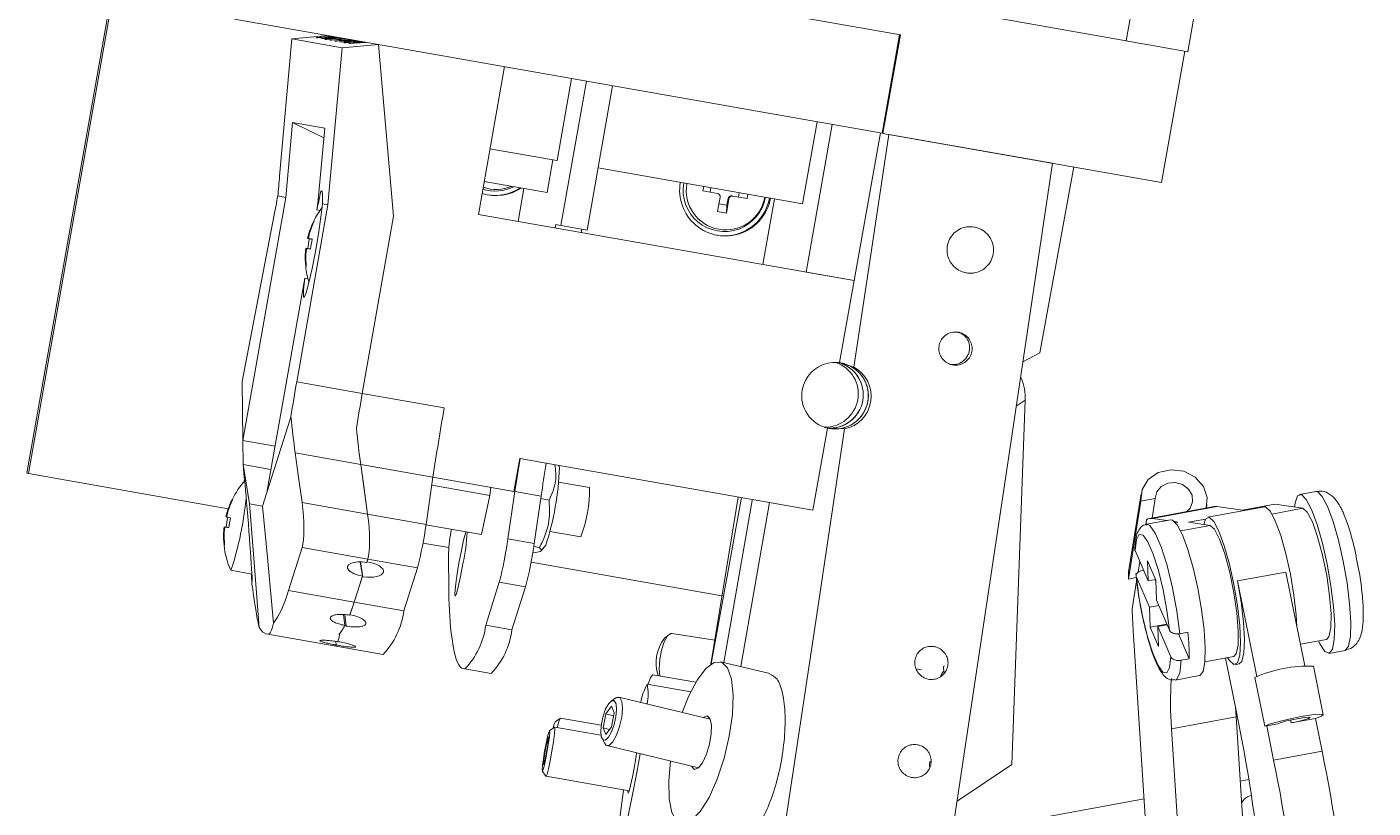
# Model space of a CAD drawing. Header units: millimetres. Extents: x 0 to 1189, y 0 to 841.
# Drawn here: x 921.53 to 937.68, y 552.07 to 561.44 of the extents above; entities that cross this region are included whole.
import ezdxf

# ---------------------------------------------------------------- set-up
doc = ezdxf.new("R2010")
doc.units = ezdxf.units.MM
doc.layers.get('0').update_dxf_attribs({"lineweight": 18})

msp = doc.modelspace()

# ---------------------------------------------------------------- linework, layer by layer
at = {"color": 7, "linetype": 'Continuous', "lineweight": 15}
for p, q in [((934.7201, 561.2757), (936.9428, 573.8812)), ((935.4598, 561.1452), (937.6825, 573.7508)), ((922.9922, 564.359), (921.5336, 556.0867)), ((923.0115, 564.3557), (921.5528, 556.0833)), ((929.7955, 561.7378), (932.0134, 561.3468)), ((934.7201, 561.2757), (932.1644, 561.7263)), ((924.0226, 561.5372), (931.7931, 560.1671)), ((925.1506, 561.3384), (924.713, 561.2999)), ((931.7931, 560.1671), (932.0015, 561.3489)), ((931.8023, 560.1655), (932.0134, 561.3468)), ((924.713, 561.2999), (924.5651, 559.6529)), ((924.713, 561.2999), (925.3146, 561.1938)), ((925.3146, 561.1938), (925.1453, 559.3084)), ((925.1872, 561.3257), (925.1867, 561.332)), ((925.2474, 561.3151), (925.2468, 561.3214)), ((925.2955, 561.3066), (925.2949, 561.3129)), ((925.7522, 561.2323), (925.3146, 561.1938)), ((925.3557, 561.296), (925.3551, 561.3023)), ((925.4158, 561.2854), (925.4153, 561.2917)), ((925.476, 561.2748), (925.4754, 561.2811)), ((925.5241, 561.2663), (925.5236, 561.2726)), ((925.5843, 561.2557), (925.5837, 561.262)), ((925.9316, 559.1698), (925.7522, 561.2323)), ((935.1444, 559.5762), (935.4258, 561.1512)), ((926.9493, 559.1934), (927.2619, 560.9661)), ((927.8932, 559.8393), (928.0668, 560.8242)), ((928.2449, 560.7928), (927.9392, 559.0595)), ((928.5594, 560.7373), (928.2538, 559.004)), ((924.6399, 559.3975), (924.7204, 560.2939)), ((924.7204, 560.2939), (925.1055, 560.226)), ((924.7204, 560.2939), (925.0952, 560.1114)), ((925.0249, 559.3297), (925.1055, 560.226)), ((930.8396, 559.3198), (931.0133, 560.3046)), ((930.8812, 558.5001), (931.1938, 560.2728)), ((931.7719, 560.1708), (931.4559, 558.3988)), ((931.7931, 560.1671), (931.8023, 560.1655)), ((935.1444, 559.5762), (931.8023, 560.1655)), ((931.8727, 560.1531), (933.8387, 559.8064)), ((927.0883, 559.9813), (927.8907, 559.8398)), ((927.8426, 559.8483), (927.7732, 559.4543)), ((927.8907, 559.8398), (927.8932, 559.8393)), ((928.3858, 559.7525), (930.8396, 559.3198)), ((934.091, 559.7619), (933.6856, 557.5325)), ((927.0188, 559.5873), (927.7732, 559.4543)), ((924.5428, 559.4147), (924.6399, 559.3975)), ((927.427, 559.1092), (927.4964, 559.5031)), ((929.643, 559.476), (929.6524, 559.5291)), ((929.816, 559.4455), (929.643, 559.476)), ((929.7282, 559.4609), (929.7376, 559.5141)), ((929.8178, 559.2258), (929.8484, 559.3991)), ((929.9907, 559.4147), (930.0008, 559.4129)), ((930.1738, 559.3824), (930.0008, 559.4129)), ((930.0777, 559.4541), (930.0684, 559.401)), ((930.1832, 559.4355), (930.1738, 559.3824)), ((924.1253, 556.4788), (924.6399, 559.3975)), ((924.7705, 557.1832), (925.1453, 559.3084)), ((925.0249, 559.3297), (925.0102, 559.2463)), ((925.0102, 559.2463), (925.0488, 559.2395)), ((925.0249, 559.3297), (925.03, 559.3288)), ((925.08, 559.3199), (925.1453, 559.3084)), ((929.9307, 559.3044), (929.8347, 559.3213)), ((929.9545, 559.3804), (929.924, 559.2071)), ((929.9307, 559.3044), (929.924, 559.2071)), ((929.9444, 559.3822), (929.9307, 559.3044)), ((929.9545, 559.3804), (929.9444, 559.3822)), ((930.3638, 558.5913), (930.5028, 559.3792)), ((924.5, 559.1869), (924.1172, 557.1889)), ((924.9797, 559.1069), (924.9741, 559.1116)), ((925.5569, 557.0445), (925.9316, 559.1698)), ((926.9493, 559.1934), (931.4559, 558.3988)), ((929.924, 559.2071), (929.8178, 559.2258)), ((927.8767, 559.0705), (927.8697, 559.0311)), ((927.9392, 559.0595), (927.8767, 559.0705)), ((928.2538, 559.004), (927.9392, 559.0595)), ((928.1912, 559.0151), (928.1843, 558.9757)), ((924.8808, 558.7864), (924.8953, 558.7839)), ((924.9161, 558.9021), (924.9016, 558.9046)), ((924.8849, 558.5696), (924.8781, 558.5671)), ((931.4559, 558.3988), (930.8812, 558.5001)), ((924.866, 558.4282), (924.4121, 555.8541)), ((924.9046, 558.4214), (924.866, 558.4282)), ((931.2799, 557.414), (931.4559, 558.3988)), ((933.4817, 557.4251), (933.6856, 557.5325)), ((931.2799, 557.414), (931.4543, 557.3615)), ((924.1172, 557.1889), (924.1253, 556.4788)), ((924.7705, 557.1832), (925.5569, 557.0445)), ((925.5569, 557.0445), (926.5399, 556.8712)), ((933.5105, 556.9629), (933.3487, 552.5914)), ((924.4121, 555.8541), (924.6938, 556.7479)), ((924.6938, 556.7479), (924.7001, 556.768)), ((930.9628, 555.6425), (931.1392, 556.6274)), ((931.343, 556.6189), (931.1627, 556.6264)), ((924.1285, 556.192), (924.1253, 556.4788)), ((924.1253, 556.4788), (924.5103, 556.4109)), ((925.5382, 556.1921), (924.7518, 556.3307)), ((924.2042, 555.7196), (924.1285, 556.192)), ((924.1285, 556.192), (924.4613, 556.1333)), ((925.5382, 556.1921), (925.621, 555.5963)), ((926.4047, 556.0393), (925.5382, 556.1921)), ((927.4461, 556.2626), (927.3766, 555.8687)), ((927.4461, 556.2626), (927.4491, 556.2621)), ((927.7636, 556.2066), (927.4491, 556.2621)), ((927.7636, 556.2066), (930.9628, 555.6425)), ((927.9231, 556.1527), (927.9131, 556.1803)), ((921.5528, 556.0833), (921.5336, 556.0867)), ((921.5528, 556.0833), (923.9491, 555.6607)), ((926.3213, 555.4728), (926.4047, 556.0393)), ((926.4048, 556.0401), (927.3766, 555.8687)), ((924.4121, 555.8541), (924.361, 555.6919)), ((927.085, 555.8209), (926.3906, 555.9433)), ((927.0986, 555.9177), (927.085, 555.8209)), ((927.3877, 555.866), (927.3043, 555.2994)), ((927.7022, 555.8105), (927.3877, 555.866)), ((928.2833, 555.9142), (927.9123, 555.9796)), ((936.9946, 555.8687), (936.8011, 555.8329)), ((923.9998, 555.7639), (923.9943, 555.7686)), ((924.361, 555.6919), (924.2042, 555.7196)), ((924.8346, 555.7349), (925.621, 555.5963)), ((927.085, 555.8209), (926.985, 555.3511)), ((927.7022, 555.8105), (927.6189, 555.244)), ((927.6981, 555.7825), (927.7971, 555.765)), ((929.7375, 553.7942), (930.0645, 555.8009)), ((930.1064, 555.7936), (929.7435, 553.7982)), ((934.8982, 555.7531), (934.7467, 554.8161)), ((934.8999, 555.8401), (934.7484, 554.9031)), ((935.0699, 555.7849), (934.8982, 555.7531)), ((935.7763, 555.6869), (935.0022, 555.5439)), ((935.0699, 555.7849), (935.0318, 555.5493)), ((935.809, 555.6874), (935.0349, 555.5444)), ((935.6827, 555.6696), (935.6896, 555.7124)), ((935.7763, 555.6869), (935.809, 555.6874)), ((936.116, 555.6431), (935.809, 555.6874)), ((936.116, 555.6431), (936.503, 555.7146)), ((936.8407, 555.6659), (936.503, 555.7146)), ((923.9362, 555.5591), (923.9218, 555.5616)), ((923.9769, 555.5519), (923.9362, 555.5591)), ((925.621, 555.5963), (926.3213, 555.4728)), ((934.9652, 555.5289), (934.9555, 555.4687)), ((935.2566, 555.5271), (934.9663, 555.4735)), ((935.2117, 555.5188), (935.0349, 555.5444)), ((935.6735, 555.5359), (935.4674, 555.4979)), ((936.3784, 555.6836), (935.7011, 555.5584)), ((923.901, 555.4435), (923.9154, 555.4409)), ((926.985, 555.3511), (926.3207, 555.4682)), ((927.8081, 555.3888), (928.1791, 555.3233)), ((935.3419, 555.5), (935.3033, 555.5056)), ((935.3134, 555.4948), (935.3419, 555.5)), ((935.728, 555.4602), (935.4674, 555.4979)), ((923.9051, 555.2267), (923.8982, 555.2242)), ((926.2839, 555.249), (926.5952, 555.1941)), ((927.6189, 555.244), (927.3043, 555.2994)), ((927.6133, 555.2074), (927.6807, 555.1955)), ((927.7029, 555.1551), (927.759, 555.2224)), ((924.836, 555.1952), (924.6733, 554.6787)), ((925.6224, 555.0565), (924.836, 555.1952)), ((925.6099, 555.0167), (925.6224, 555.0565)), ((926.2174, 554.9516), (925.6224, 555.0565)), ((926.5965, 554.6524), (926.5912, 555.1274)), ((927.6024, 555.1396), (927.6308, 555.1346)), ((934.9852, 554.7963), (934.8285, 555.1593)), ((923.9811, 554.9216), (923.9784, 554.9244)), ((923.9811, 554.9216), (924.2326, 554.8773)), ((925.5583, 554.8531), (925.5299, 555.0231)), ((926.0546, 554.4351), (926.2174, 554.9516)), ((927.5814, 555.0203), (929.8715, 554.6164)), ((934.7467, 554.8161), (934.7484, 554.9031)), ((934.8845, 555.0296), (934.8631, 554.897)), ((934.931, 554.9218), (934.9137, 554.9186)), ((935.0746, 554.803), (934.9746, 555.0348)), ((934.9746, 555.0348), (934.9852, 554.7963)), ((936.6356, 554.9012), (936.055, 554.7939)), ((936.8633, 553.7749), (936.6356, 554.9012)), ((925.4597, 554.54), (925.5583, 554.8531)), ((925.5652, 554.8435), (925.5557, 554.8449)), ((927.2004, 554.7783), (927.0376, 554.2618)), ((927.5149, 554.7228), (927.2004, 554.7783)), ((927.5149, 554.7228), (927.3522, 554.2063)), ((934.8419, 554.8337), (934.7467, 554.8161)), ((934.8463, 554.7933), (934.7923, 554.4596)), ((934.8426, 554.8413), (934.9993, 554.4783)), ((935.0707, 554.8122), (934.9852, 554.7963)), ((935.0646, 554.811), (935.0754, 554.7861)), ((935.0852, 554.5645), (935.0746, 554.803)), ((936.2866, 553.6482), (936.055, 554.7939)), ((924.6733, 554.6787), (925.4597, 554.54)), ((935.2419, 554.2016), (935.0852, 554.5645)), ((924.2827, 554.4271), (924.2687, 554.5145)), ((925.4597, 554.54), (926.0546, 554.4351)), ((935.1133, 554.4994), (934.9993, 554.4783)), ((934.9993, 554.4783), (935.0098, 554.2398)), ((925.3476, 554.2608), (925.3326, 554.3919)), ((925.3446, 554.2553), (925.3616, 554.2525)), ((927.3522, 554.2063), (927.0376, 554.2618)), ((935.2033, 554.2756), (935.0098, 554.2398)), ((935.0098, 554.2398), (935.1099, 554.008)), ((935.2134, 554.2676), (935.0993, 554.2465)), ((935.0993, 554.2465), (935.256, 553.8836)), ((935.1099, 554.008), (935.0993, 554.2465)), ((935.2026, 554.2925), (935.2033, 554.2756)), ((935.2033, 554.2756), (935.2073, 554.2664)), ((924.4242, 554.1554), (924.4077, 554.1583)), ((925.2182, 554.0154), (924.4242, 554.1554)), ((925.2767, 554.1499), (925.2837, 554.1487)), ((926.6471, 554.0102), (926.6331, 554.0976)), ((929.2338, 554.1493), (929.1814, 554.1058)), ((929.7848, 554.0845), (929.269, 554.1621)), ((934.8077, 554.1389), (934.9884, 551.3801)), ((935.3464, 554.1581), (935.4751, 553.8599)), ((935.461, 554.1779), (935.3643, 554.16)), ((936.8107, 554.0347), (937.1228, 554.0924)), ((925.8055, 553.9118), (925.2182, 554.0154)), ((925.2423, 554.0262), (925.2383, 554.0683)), ((925.2635, 554.0673), (925.2671, 554.0667)), ((937.1537, 553.9252), (937.3472, 553.961)), ((930.4453, 553.6818), (929.8538, 553.825)), ((935.4751, 553.8599), (935.3784, 553.842)), ((935.6646, 553.8229), (936.0101, 553.8868)), ((935.913, 553.8688), (936.0402, 553.2395)), ((936.0282, 553.7884), (936.0766, 553.7974)), ((937.0849, 553.1868), (936.9665, 553.7724)), ((926.7885, 553.7385), (926.772, 553.7414)), ((927.1031, 553.683), (926.7885, 553.7385)), ((929.56, 553.5811), (929.0403, 553.6691)), ((932.1996, 553.7409), (932.2639, 553.7253)), ((935.3117, 553.6051), (935.6019, 553.6588)), ((936.2653, 553.6367), (936.3837, 553.0511)), ((929.4975, 553.4639), (928.9753, 553.556)), ((928.5461, 553.2895), (928.479, 553.1983)), ((928.5978, 553.391), (928.5415, 553.3522)), ((928.5794, 553.212), (928.5461, 553.2895)), ((929.7314, 553.1344), (928.6327, 553.4003)), ((936.0315, 553.2824), (936.0383, 553.1613)), ((927.9326, 553.1459), (927.8707, 553.1017)), ((928.4223, 553.0638), (927.9343, 553.1464)), ((928.479, 553.1983), (928.4451, 553.0296)), ((928.5721, 553.1758), (928.479, 553.1983)), ((928.5455, 553.0433), (928.5794, 553.212)), ((936.0383, 553.1613), (935.2642, 553.0183)), ((936.2063, 550.5961), (936.0383, 553.1613)), ((936.7005, 553.0907), (936.9901, 553.1442)), ((937.0703, 552.7506), (936.9907, 553.1444)), ((927.8638, 553.0406), (927.8014, 552.9968)), ((928.4202, 552.9431), (927.865, 553.041)), ((928.4451, 553.0296), (928.4784, 552.9522)), ((928.5218, 553.0111), (928.4451, 553.0296)), ((928.4784, 552.9522), (928.5455, 553.0433)), ((935.4323, 550.453), (935.2642, 553.0183)), ((936.3837, 553.0511), (936.5385, 553.0797)), ((936.4898, 552.6433), (936.4065, 553.0553)), ((927.769, 552.8567), (927.7379, 552.6872)), ((927.7504, 552.6531), (927.7814, 552.8225)), ((927.7907, 552.9243), (927.769, 552.8567)), ((927.7843, 552.854), (927.769, 552.8567)), ((927.7814, 552.8225), (927.7907, 552.9243)), ((928.4324, 552.9017), (928.4648, 552.8414)), ((928.4916, 552.8172), (929.5903, 552.5512)), ((927.7379, 552.6872), (927.7287, 552.5854)), ((927.7287, 552.5854), (927.7504, 552.6531)), ((927.7561, 552.684), (927.7379, 552.6872)), ((936.4898, 552.6433), (937.0703, 552.7506)), ((927.7162, 552.5133), (927.7598, 552.4508)), ((933.3487, 552.5914), (932.6914, 552.1529)), ((927.7608, 552.4501), (928.7578, 552.2743)), ((936.0887, 552.392), (936.1915, 552.411)), ((932.7875, 551.7818), (934.9361, 552.1789))]:
    msp.add_line(p, q, dxfattribs=at)
at = {"color": 8, "linetype": 'Continuous', "lineweight": 15}
for p, q in [((924.9157, 558.9631), (924.9229, 558.9618)), ((924.8812, 558.7254), (924.874, 558.7267)), ((933.5105, 556.9629), (933.4015, 556.8903)), ((930.4411, 555.7345), (930.0995, 553.7655)), ((923.9358, 555.6201), (923.9431, 555.6188)), ((936.8407, 555.6659), (936.4697, 555.5973)), ((923.9014, 555.3825), (923.8942, 555.3837)), ((935.728, 555.4602), (935.3744, 555.3949)), ((925.5652, 554.8435), (925.5352, 555.0231)), ((925.3616, 554.2525), (925.3458, 554.3904)), ((936.6933, 553.126), (936.7005, 553.0907))]:
    msp.add_line(p, q, dxfattribs=at)
at = {"color": 7, "linetype": 'Continuous', "lineweight": 15}
for points in [[(925.1867, 561.332), (925.1115, 561.3251), (925.0496, 561.319), (925.0103, 561.3145), (924.9998, 561.3124), (925.0196, 561.3129), (925.0666, 561.316), (925.1337, 561.3212), (925.2107, 561.3277)], [(925.2709, 561.3171), (925.1939, 561.3106), (925.1267, 561.3054), (925.0797, 561.3023), (925.06, 561.3018), (925.0705, 561.3039), (925.1097, 561.3084), (925.1716, 561.3145), (925.2468, 561.3214)], [(925.319, 561.3087), (925.242, 561.3021), (925.1749, 561.2969), (925.1278, 561.2938), (925.1081, 561.2933), (925.1186, 561.2954), (925.1578, 561.2999), (925.2198, 561.306), (925.2949, 561.3129)], [(925.3792, 561.2981), (925.3021, 561.2915), (925.235, 561.2863), (925.188, 561.2832), (925.1683, 561.2827), (925.1788, 561.2848), (925.218, 561.2893), (925.2799, 561.2954), (925.3551, 561.3023)], [(925.4393, 561.2874), (925.3623, 561.2809), (925.2952, 561.2757), (925.2482, 561.2726), (925.2284, 561.2721), (925.239, 561.2742), (925.2782, 561.2787), (925.3401, 561.2848), (925.4153, 561.2917)], [(925.4995, 561.2768), (925.4225, 561.2703), (925.3553, 561.2651), (925.3083, 561.262), (925.2886, 561.2615), (925.2991, 561.2636), (925.3383, 561.2681), (925.4002, 561.2742), (925.4754, 561.2811)], [(925.5476, 561.2683), (925.4706, 561.2618), (925.4035, 561.2566), (925.3564, 561.2535), (925.3367, 561.253), (925.3472, 561.2551), (925.3864, 561.2596), (925.4484, 561.2657), (925.5236, 561.2726)], [(925.6078, 561.2577), (925.5308, 561.2512), (925.4636, 561.246), (925.4166, 561.2429), (925.3969, 561.2424), (925.4074, 561.2445), (925.4466, 561.249), (925.5085, 561.2551), (925.5837, 561.262)], [(935.4598, 561.1452), (935.4526, 561.1465), (935.4169, 561.1528), (935.3525, 561.1642), (935.262, 561.1801), (935.1489, 561.2001), (935.0173, 561.2233), (934.8726, 561.2488), (934.7201, 561.2757)], [(931.4543, 557.3615), (931.6886, 558.9248), (931.8727, 560.1531)], [(932.5773, 551.3917), (933.2837, 556.1039), (933.8387, 559.8064)], [(925.08, 559.3199), (925.0602, 559.1579), (925.0302, 558.9602), (924.9935, 558.7484), (924.954, 558.5457), (924.916, 558.3744), (924.8838, 558.2533), (924.8608, 558.1956), (924.8496, 558.2077), (924.8514, 558.2881), (924.866, 558.4282)], [(924.9741, 559.1116), (924.9744, 559.112), (924.9748, 559.1122), (924.9755, 559.1122), (924.9763, 559.1121), (924.9773, 559.1119), (924.9784, 559.1115), (924.9798, 559.111), (924.9813, 559.1103)], [(924.9161, 558.9021), (924.9198, 558.9014), (924.924, 558.9007), (924.9285, 558.8999), (924.9334, 558.899), (924.9387, 558.8981), (924.9443, 558.8971), (924.9504, 558.896), (924.9568, 558.8949)], [(924.8853, 558.5659), (924.8837, 558.5658), (924.8822, 558.5657), (924.881, 558.5658), (924.88, 558.5659), (924.8792, 558.5661), (924.8786, 558.5664), (924.8782, 558.5667), (924.8781, 558.5671)], [(930.6113, 551.7383), (931.021, 554.4715), (931.343, 556.6189)], [(924.8346, 555.7349), (924.7882, 556.0686), (924.7518, 556.3307)], [(924.1365, 556.0831), (924.132, 556.1441), (924.1285, 556.192)], [(925.621, 555.5963), (925.5746, 555.9299), (925.5382, 556.1921)], [(934.8982, 555.7531), (934.9125, 555.8905), (934.9856, 556.0103), (935.1063, 556.0941), (935.2559, 556.129), (935.4116, 556.1097), (935.5493, 556.039), (935.6478, 555.928), (935.692, 555.7935), (935.6794, 555.669)], [(935.0699, 555.7849), (935.0886, 555.8631), (935.1411, 555.9271), (935.2189, 555.9664), (935.3091, 555.9744), (935.397, 555.9499), (935.4681, 555.8969), (935.5107, 555.8242), (935.5179, 555.7435), (935.4885, 555.6682), (935.45, 555.6266)], [(923.9943, 555.7686), (923.9945, 555.769), (923.995, 555.7692), (923.9956, 555.7693), (923.9964, 555.7692), (923.9974, 555.7689), (923.9986, 555.7686), (923.9999, 555.768), (924.0015, 555.7674)], [(924.3186, 554.2358), (924.2546, 555.0667), (924.2042, 555.7196)], [(924.4904, 554.2886), (924.4179, 555.0745), (924.361, 555.6919)], [(936.9432, 555.6503), (936.879, 555.7733), (936.8221, 555.8301), (936.7767, 555.8164), (936.7462, 555.7331), (936.7386, 555.6806)], [(935.3958, 555.3482), (935.3329, 555.4688), (935.2772, 555.5244), (935.2566, 555.5271)], [(936.0828, 554.2609), (936.056, 554.4984), (936.0136, 554.75), (935.9592, 554.9955), (935.8971, 555.2148), (935.8323, 555.3903), (935.7702, 555.5077), (935.7158, 555.5575), (935.6734, 555.5357), (935.6513, 555.4713)], [(936.7683, 554.2445), (936.7601, 554.3861), (936.7333, 554.6236), (936.6909, 554.8752), (936.6364, 555.1207), (936.5744, 555.34), (936.5096, 555.5155), (936.4475, 555.6329), (936.3931, 555.6827), (936.3784, 555.6836)], [(937.1228, 554.0924), (937.1534, 554.1241), (937.1754, 554.2299), (937.1781, 554.3992), (937.1612, 554.6155), (937.1262, 554.8576), (937.0767, 555.1018), (937.0175, 555.3242), (936.9543, 555.503), (936.8934, 555.6207), (936.8407, 555.6659)], [(937.0265, 554.0746), (937.0443, 554.0386), (937.1054, 553.9478), (937.157, 553.9261), (937.1953, 553.975), (937.2175, 554.0911), (937.2218, 554.2655), (937.208, 554.4855), (937.1771, 554.7347), (937.1314, 554.9946), (937.0742, 555.2459), (937.0099, 555.47), (936.9432, 555.6503)], [(926.7647, 554.9994), (926.7363, 554.849), (926.7086, 554.7221), (926.6857, 554.6381), (926.6712, 554.6097), (926.6673, 554.6413), (926.6745, 554.7281), (926.6918, 554.8568), (926.7166, 555.0079), (926.745, 555.1583), (926.7728, 555.2852), (926.7956, 555.3692), (926.8008, 555.3836)], [(936.0101, 553.8868), (936.0407, 553.9185), (936.0628, 554.0242), (936.0655, 554.1936), (936.0485, 554.4099), (936.0136, 554.6519), (935.964, 554.8961), (935.9048, 555.1185), (935.8416, 555.2973), (935.7807, 555.4151), (935.728, 555.4602)], [(923.9055, 555.2229), (923.9038, 555.2228), (923.9024, 555.2227), (923.9011, 555.2228), (923.9001, 555.2229), (923.8993, 555.2231), (923.8987, 555.2234), (923.8984, 555.2237), (923.8982, 555.2242)], [(935.2419, 554.2016), (935.21, 554.4411), (935.1636, 554.6877), (935.1066, 554.9197), (935.044, 555.1171), (934.9812, 555.2625), (934.9238, 555.3434), (934.8766, 555.3526), (934.8439, 555.2894), (934.8285, 555.1593)], [(935.6019, 553.6588), (935.6052, 553.6596), (935.6427, 553.7075), (935.6644, 553.8212), (935.6686, 553.9921), (935.6551, 554.2075), (935.6249, 554.4515), (935.5801, 554.706), (935.5241, 554.9522), (935.4611, 555.1717), (935.3958, 555.3482)], [(924.2334, 554.7555), (924.2305, 554.7952), (924.2282, 554.8265)], [(925.5557, 554.8449), (925.5019, 554.6742), (925.4597, 554.54)], [(934.8426, 554.8413), (934.8744, 554.6017), (934.9209, 554.3552), (934.9779, 554.1231), (935.0405, 553.9258), (935.1033, 553.7803), (935.1607, 553.6995), (935.2079, 553.6902), (935.2405, 553.7534), (935.256, 553.8836)], [(936.0766, 553.7974), (936.109, 553.8287), (936.1336, 553.9296), (936.1402, 554.0915), (936.1285, 554.3013), (936.0993, 554.5419), (936.055, 554.7939)], [(935.9377, 553.8734), (935.9591, 553.8392), (936.0135, 553.7893), (936.0559, 553.8111), (936.0828, 553.9028), (936.092, 554.0569), (936.0828, 554.2609)], [(929.1272, 553.6543), (929.119, 553.7375), (929.1247, 553.8498), (929.1456, 553.9645), (929.1785, 554.0641), (929.2183, 554.1335), (929.2591, 554.1621), (929.269, 554.1621)], [(926.772, 553.7414), (926.7517, 553.7488), (926.7327, 553.7638), (926.715, 553.7862), (926.6987, 553.8161), (926.6837, 553.8535), (926.6701, 553.8983), (926.6579, 553.9506), (926.6471, 554.0102)], [(929.3954, 553.2157), (929.4705, 553.4058), (929.5726, 553.602), (929.6781, 553.7425), (929.7792, 553.8172), (929.8684, 553.8203), (929.939, 553.7517), (929.9859, 553.6164), (930.0055, 553.4245), (929.9964, 553.1903), (929.9593, 552.931), (929.8969, 552.666), (929.8139, 552.4148), (929.7164, 552.1961), (929.6116, 552.0262), (929.5074, 551.9176), (929.4113, 551.8783), (929.3307, 551.9114), (929.2714, 552.0143), (929.2378, 552.1794), (929.2325, 552.3945), (929.2542, 552.6326)], [(928.9854, 553.5542), (929.0149, 553.6363), (929.0405, 553.669)], [(928.417, 552.9913), (928.424, 552.924), (928.4445, 552.8866), (928.4753, 552.8849), (928.5117, 552.9191), (928.5482, 552.984), (928.5793, 553.0697), (928.6001, 553.1632), (928.6075, 553.2503), (928.6005, 553.3176), (928.58, 553.355), (928.5492, 553.3567), (928.5128, 553.3225), (928.4763, 553.2577), (928.4452, 553.1719), (928.4244, 553.0784), (928.417, 552.9913)], [(928.4648, 552.8414), (928.4795, 552.823), (928.5171, 552.8209), (928.5615, 552.8626), (928.606, 552.9418), (928.6439, 553.0464), (928.6693, 553.1605), (928.6784, 553.2667), (928.6698, 553.3488), (928.6448, 553.3945), (928.6072, 553.3966), (928.5978, 553.391)], [(929.7216, 552.8349), (929.7427, 552.9592), (929.7449, 553.0673), (929.7278, 553.1428), (929.6941, 553.1742), (929.6489, 553.1568), (929.6468, 553.1549)], [(936.9901, 553.1442), (937.0652, 553.1711), (937.0839, 553.1886), (937.0429, 553.1937), (936.9494, 553.1855), (936.819, 553.1655), (936.6738, 553.137), (936.5386, 553.1048), (936.4361, 553.0745), (936.3837, 553.0511)], [(936.5385, 553.0797), (936.5691, 553.0932), (936.6292, 553.1108), (936.7078, 553.1292), (936.7908, 553.1451), (936.8632, 553.1556), (936.9119, 553.1589), (936.9281, 553.1544), (936.9088, 553.1428), (936.8576, 553.1263), (936.7837, 553.1078), (936.7005, 553.0907)], [(927.7288, 552.6588), (927.7185, 552.5811), (927.7145, 552.5298), (927.7174, 552.5127), (927.7267, 552.5326), (927.741, 552.5863), (927.7582, 552.6656), (927.7756, 552.7586), (927.7906, 552.8509), (927.8008, 552.9287), (927.8049, 552.98), (927.802, 552.997), (927.7927, 552.9772), (927.7784, 552.9235), (927.7612, 552.8442), (927.7438, 552.7512), (927.7288, 552.6588)], [(927.7598, 552.4508), (927.7613, 552.4501), (927.7726, 552.4743), (927.7901, 552.5398), (927.811, 552.6366), (927.8323, 552.75), (927.8505, 552.8627), (927.8631, 552.9576), (927.868, 553.0202), (927.8645, 553.0409), (927.8638, 553.0406)], [(929.5056, 552.5717), (929.5092, 552.5633), (929.5429, 552.5319), (929.5882, 552.5494), (929.638, 552.6131), (929.6849, 552.7134), (929.7216, 552.8349)], [(928.6922, 552.2858), (928.6868, 552.2514), (928.6524, 552.0119), (928.629, 551.8139), (928.6184, 551.6721), (928.6214, 551.597), (928.6378, 551.5941), (928.6663, 551.6637), (928.7049, 551.8005), (928.7507, 551.9946), (928.8002, 552.2314), (928.8498, 552.4934), (928.8893, 552.7209)], [(928.7413, 552.2772), (928.7411, 552.2723), (928.7443, 552.2462), (928.7563, 552.2696), (928.7752, 552.3389), (928.7981, 552.4436), (928.8215, 552.5677), (928.8419, 552.6923), (928.8475, 552.731)]]:
    msp.add_lwpolyline(points, dxfattribs=at)
at = {"color": 8, "linetype": 'Continuous', "lineweight": 15}
for points in [[(937.1367, 555.686), (937.0725, 555.8091), (937.0156, 555.8659), (936.9946, 555.8687)], [(929.8938, 553.8153), (930.2345, 555.7604), (930.2363, 555.7706)], [(937.3472, 553.961), (937.3505, 553.9618), (937.3888, 554.0108), (937.411, 554.1268), (937.4153, 554.3013), (937.4015, 554.5213), (937.3706, 554.7704), (937.3249, 555.0303), (937.2677, 555.2816), (937.2034, 555.5057), (937.1367, 555.686)], [(934.9677, 555.4737), (935.0049, 555.4594), (935.0701, 555.3688), (935.1416, 555.2032), (935.2129, 554.9775), (935.2774, 554.7121), (935.3295, 554.4312), (935.3643, 554.16)], [(935.3784, 553.842), (935.3624, 553.6884), (935.3262, 553.6119), (935.3117, 553.6051)]]:
    msp.add_lwpolyline(points, dxfattribs=at)
at = {"color": 7, "linetype": 'Continuous', "lineweight": 15}
for centre, radius, start, end in [((929.9128, 559.4825), 0.549, 169.92297, 350.07628), ((929.9021, 559.4843), 0.4972, 169.91308, 350.08707), ((929.9182, 559.4818), 0.4751, 169.94637, 259.94572), ((893.6082, 565.1041), 31.4534, 349.15656, 349.57879), ((927.1603, 559.967), 0.5485, 252.64026, 303.403), ((927.1496, 559.9688), 0.4964, 252.75217, 296.63921), ((927.1652, 559.966), 0.4739, 250.47627, 292.79089), ((927.1482, 559.9693), 0.5486, 260.01631, 303.39825), ((929.809, 559.4061), 0.04, 349.94338, 79.9476), ((929.9173, 559.482), 0.4751, 260.05329, 350.0526), ((929.9838, 559.3753), 0.04, 80.05886, 170.04993), ((929.9939, 559.3735), 0.04, 80.03963, 170.06916), ((925.8725, 558.6725), 1, 142.87132, 153.95087), ((928.688, 558.4073), 3.7722, 165.86054, 167.14893), ((929.9003, 559.485), 0.5496, 260.06067, 350.04564), ((925.8705, 558.6733), 0.9978, 153.94303, 163.11769), ((925.8798, 558.6712), 1.0001, 153.95332, 163.1074), ((925.8725, 558.6725), 1, 159.17042, 163.49258), ((921.67, 540.3599), 18.7042, 79.94411, 80.07059), ((925.981, 558.6534), 1.086, 166.8327, 173.16651), ((926.0927, 558.6337), 1.1656, 167.04919, 172.95002), ((925.8725, 558.6725), 1, 176.36415, 180.82958), ((925.8716, 558.6725), 0.9991, 176.88826, 186.05187), ((925.8788, 558.6712), 0.9991, 176.8884, 186.05172), ((925.8725, 558.6725), 1, 186.04913, 197.12868), ((931.2283, 557.017), 0.3997, 259.93448, 169.95847), ((931.1069, 557.0387), 0.4001, 268.88504, 71.11512), ((931.1671, 557.0281), 0.4, 264.46883, 75.53158), ((931.1671, 557.0281), 0.4001, 265.1369, 74.64752), ((931.2273, 557.0175), 0.4, 260.08431, 79.91531), ((956.4102, 551.6027), 32.1281, 169.9974, 170.74837), ((957.1966, 551.4641), 32.1281, 169.9974, 170.74837), ((931.2282, 557.017), 0.3996, 169.94647, 258.04827), ((956.1555, 551.6333), 30.0752, 169.97029, 171.57592), ((954.8208, 551.819), 27.73, 170.77985, 171.60813), ((955.0278, 551.7806), 27.6211, 170.77906, 171.61061), ((924.365, 556.3005), 3.5611, 342.37809, 357.62174), ((924.8927, 555.3295), 1, 137.73135, 153.95087), ((926.5647, 555.9126), 1.7186, 339.9471, 0.0529), ((924.8927, 555.3295), 1, 159.17042, 163.49258), ((924.8915, 555.33), 0.9987, 153.94708, 163.11363), ((924.8994, 555.3284), 0.9995, 153.95067, 163.11005), ((920.2816, 556.149), 3.8977, 341.64572, 354.86243), ((925.0016, 555.3103), 1.0865, 166.83402, 173.16519), ((925.1114, 555.2909), 1.1642, 167.04546, 172.95375), ((935.0202, 555.4461), 0.0994, 81.47619, 123.58143), ((924.8927, 555.3295), 1, 176.36415, 180.82958), ((924.8929, 555.3295), 1.0002, 176.89133, 186.04451), ((924.899, 555.3282), 0.9991, 176.88826, 186.05187), ((919.8648, 532.329), 23.4641, 79.95837, 80.05921), ((921.9491, 556.0738), 4.4134, 345.26962, 352.17302), ((929.0001, 554.9865), 2.413, 169.78318, 176.6535), ((924.3687, 555.5031), 2.4484, 348.12826, 357.14728), ((924.8927, 555.3295), 1, 186.04913, 203.89686), ((922.9335, 555.9002), 4.4119, 345.26782, 352.17357), ((923.2446, 555.8454), 4.4154, 345.27054, 352.17085), ((930.5857, 554.6364), 3.9892, 179.77078, 187.76274), ((925.1348, 554.552), 0.9272, 316.33439, 352.75762), ((943.4824, 554.7143), 8.6938, 181.67894, 183.79493), ((926.1176, 554.3788), 0.9274, 316.33801, 352.754), ((926.4322, 554.3233), 0.9273, 316.33591, 352.75508), ((929.5592, 553.8132), 0.4778, 142.23929, 198.98986), ((932.8401, 553.9023), 2.6354, 359.07667, 6.00161), ((936.9201, 552.1329), 1.6402, 88.37883, 113.5286), ((938.9865, 553.3262), 3.735, 175.43057, 184.72961), ((929.535, 553.2327), 0.6464, 149.98769, 170.7689), ((928.3282, 553.4425), 0.657, 349.06828, 9.94769), ((928.0579, 552.9989), 0.2136, 151.24371, 172.07379), ((928.1425, 553.0168), 0.2452, 148.09897, 175.71569), ((915.5678, 549.061), 20.8944, 5.98954, 11.53578), ((916.0088, 548.4668), 20.9025, 5.66948, 11.52572), ((916.5871, 548.5738), 20.9048, 5.6698, 11.5254)]:
    msp.add_arc(centre, radius, start, end, dxfattribs=at)
for centre, major_axis, ratio, start_param, end_param in [((924.4448, 559.6741), (0.179, 1.9993), 0.0606466, 4.587693, 4.7072057), ((925.0101, 558.8246), (0.0582, 0.6498), 0.0606466, 5.5848421, 6.9711619), ((931.2624, 557.0113), (-0.1681, 0.3637), 0.9946812, 2.9099554, 5.3462299), ((932.9488, 557.0475), (-0.3739, 0.4698), 0.8933505, 3.9471083, 4.4170519), ((925.0072, 557.1414), (-0.1443, 2.0546), 0.163856, 1.7420463, 1.9648474), ((925.7936, 557.0028), (-0.1443, 2.0546), 0.163856, 1.7420463, 1.9648474), ((925.7936, 557.0028), (-0.1443, 2.0546), 0.163856, 1.7420463, 1.9648474), ((924.1823, 555.4548), (-0.0525, 0.6693), 0.0145751, 2.7887616, 5.9303543), ((924.7835, 555.5728), (-0.0289, 0.4109), 0.163856, 3.5356437, 5.10644), ((925.5699, 555.4341), (-0.0289, 0.4109), 0.163856, 3.5356437, 5.10644), ((925.5699, 555.4341), (-0.0289, 0.4109), 0.163856, 3.5356437, 5.10644), ((924.1823, 555.4548), (-0.0445, 0.6679), 0.0177016, 3.4863064, 3.6697446), ((925.5841, 554.9349), (0.2057, -0.0271), 0.4078665, 1.4990906, 4.6406833), ((925.5841, 554.9349), (0.2263, -0.0298), 0.4078665, 4.6825896, 7.7822759), ((923.0397, 570.7312), (-1.2921, 16.4745), 0.0145751, 2.893738, 2.9632945), ((923.8858, 560.3429), (-0.4329, 6.1638), 0.163856, 3.3192457, 3.5356437), ((923.0537, 570.6438), (-1.2921, 16.4745), 0.0145751, 2.9632945, 3.050561), ((924.6721, 560.2042), (-0.4329, 6.1638), 0.163856, 3.4652449, 3.5356437), ((924.6721, 560.2042), (-0.4329, 6.1638), 0.163856, 3.4685835, 3.5356437), ((923.0537, 570.6438), (-1.3683, 16.4863), 0.0571439, 3.0392885, 3.1265549), ((923.9164, 560.3375), (-0.5131, 6.1823), 0.0571439, 3.1265549, 3.345093), ((924.6721, 560.2042), (-0.4329, 6.1638), 0.163856, 3.3192457, 3.3985739), ((924.6721, 560.2042), (-0.4329, 6.1638), 0.163856, 3.3192457, 3.3951379), ((924.6798, 560.2029), (-0.5439, 6.1877), 0.0569968, 3.2633804, 3.344835), ((924.6798, 560.2029), (-0.5439, 6.1877), 0.0569968, 3.2667166, 3.344835), ((924.6798, 560.2029), (-0.5439, 6.1877), 0.0569968, 3.1262969, 3.196713), ((924.6798, 560.2029), (-0.5439, 6.1877), 0.0569968, 3.1262969, 3.1933748)]:
    msp.add_ellipse(centre, major_axis=major_axis, ratio=ratio, start_param=start_param, end_param=end_param, dxfattribs=at)
for points, knots in [([(924.9016, 558.9046), (924.9014, 558.9053), (924.901, 558.9067), (924.903, 558.9167), (924.9066, 558.9313), (924.9111, 558.9477), (924.9143, 558.9585), (924.9157, 558.9631)], [0, 0, 0, 0, 0.012878514, 0.02576287, 0.038543955, 0.051280173, 0.060318429, 0.060318429, 0.060318429, 0.060318429]), ([(924.9229, 558.9618), (924.9211, 558.9553), (924.9174, 558.9424), (924.914, 558.9248), (924.9127, 558.9113), (924.9136, 558.9036), (924.9153, 558.9025), (924.9161, 558.9021)], [0, 0, 0, 0, 0.013196021, 0.026387976, 0.039482015, 0.052529372, 0.061790207, 0.061790207, 0.061790207, 0.061790207]), ([(932.8976, 559.0413), (932.8661, 559.0437), (932.8032, 559.0485), (932.7127, 559.0156), (932.6381, 558.9568), (932.5874, 558.876), (932.5663, 558.7829), (932.5773, 558.6878), (932.6191, 558.6017), (932.6869, 558.534), (932.7589, 558.4996), (932.8357, 558.4843), (932.9151, 558.4886), (933.0032, 558.5252), (933.0741, 558.5889), (933.1197, 558.6726), (933.1351, 558.7669), (933.1183, 558.8611), (933.0713, 558.9446), (932.9996, 559.0078), (932.9364, 559.0338), (932.9016, 559.0405), (932.8976, 559.0413)], [0, 0, 0, 0, 0.0940895, 0.1881775, 0.2822629, 0.376351, 0.4704482, 0.5645384, 0.6586187, 0.7527135, 0.8467979, 0.8933368, 0.9874295, 1.0815151, 1.1756046, 1.2696976, 1.3637865, 1.4578803, 1.5519669, 1.6460552, 1.740143, 1.752549, 1.752549, 1.752549, 1.752549]), ([(924.874, 558.7267), (924.8744, 558.7334), (924.8752, 558.7469), (924.8768, 558.7648), (924.8784, 558.7782), (924.8798, 558.7855), (924.8805, 558.7862), (924.8808, 558.7864)], [0, 0, 0, 0, 0.012884472, 0.025771261, 0.038560729, 0.051303965, 0.060349514, 0.060349514, 0.060349514, 0.060349514]), ([(924.8953, 558.7839), (924.894, 558.7834), (924.8916, 558.7826), (924.8878, 558.7729), (924.8845, 558.7582), (924.8823, 558.7414), (924.8815, 558.7301), (924.8812, 558.7254)], [0, 0, 0, 0, 0.013171323, 0.026346705, 0.039415986, 0.052443609, 0.061692914, 0.061692914, 0.061692914, 0.061692914]), ([(932.7068, 557.7795), (932.6843, 557.7812), (932.6393, 557.7846), (932.5747, 557.7612), (932.5214, 557.7192), (932.4852, 557.6614), (932.4702, 557.5949), (932.478, 557.527), (932.5079, 557.4655), (932.5563, 557.4172), (932.6077, 557.3926), (932.6625, 557.3816), (932.7193, 557.3847), (932.7822, 557.4108), (932.8328, 557.4564), (932.8654, 557.5161), (932.8764, 557.5835), (932.8644, 557.6508), (932.8309, 557.7104), (932.7796, 557.7556), (932.7345, 557.7742), (932.7097, 557.7789), (932.7068, 557.7795)], [0, 0, 0, 0, 0.0672024, 0.1344061, 0.2016095, 0.2688221, 0.3360271, 0.4032377, 0.4704403, 0.5376497, 0.6048544, 0.6380992, 0.7053044, 0.7725095, 0.8397097, 0.9069189, 0.9741236, 1.0413354, 1.1085425, 1.175747, 1.242953, 1.2518184, 1.2518184, 1.2518184, 1.2518184]), ([(932.6874, 557.7829), (932.703, 557.7789), (932.7387, 557.7698), (932.7793, 557.7409), (932.8095, 557.7056), (932.8291, 557.6694), (932.8414, 557.6261), (932.8435, 557.5779), (932.8336, 557.5288), (932.8123, 557.4835), (932.7819, 557.4456), (932.7364, 557.41), (932.6767, 557.3865), (932.6302, 557.3902), (932.6096, 557.3918)], [0, 0, 0, 0, 0.04848847, 0.11102024, 0.14845467, 0.18996658, 0.23513374, 0.2831103, 0.33260844, 0.38206681, 0.42992717, 0.47493817, 0.55306237, 0.61513815, 0.61513815, 0.61513815, 0.61513815]), ([(927.8673, 556.1884), (927.8755, 556.1222), (927.8939, 555.9733), (927.8317, 555.8394), (927.7971, 555.765)], [0, 0, 0, 0, 0.19462176, 0.43788727, 0.43788727, 0.43788727, 0.43788727]), ([(937.3169, 555.6282), (937.3087, 555.646), (937.2819, 555.7038), (937.2364, 555.7752), (937.1557, 555.8464), (937.0627, 555.8792), (937.0124, 555.8676), (936.995, 555.8635)], [0, 0, 0, 0, 0.06154853, 0.20015157, 0.31125991, 0.39354678, 0.43680589, 0.43680589, 0.43680589, 0.43680589]), ([(927.7971, 555.765), (927.8015, 555.6943), (927.812, 555.5249), (927.753, 555.3318), (927.6934, 555.2194), (927.6807, 555.1955)], [0, 0, 0, 0, 0.21302173, 0.51062222, 0.59129782, 0.59129782, 0.59129782, 0.59129782]), ([(923.9218, 555.5616), (923.9216, 555.5623), (923.9212, 555.5637), (923.9231, 555.5738), (923.9267, 555.5884), (923.9312, 555.6047), (923.9345, 555.6156), (923.9358, 555.6201)], [0, 0, 0, 0, 0.012876773, 0.025762945, 0.038542215, 0.051280246, 0.060318602, 0.060318602, 0.060318602, 0.060318602]), ([(923.9431, 555.6188), (923.9412, 555.6123), (923.9375, 555.5994), (923.9341, 555.5818), (923.9328, 555.5683), (923.9337, 555.5607), (923.9355, 555.5595), (923.9362, 555.5591)], [0, 0, 0, 0, 0.013198388, 0.026391036, 0.039486423, 0.052534925, 0.061797836, 0.061797836, 0.061797836, 0.061797836]), ([(937.3366, 555.5834), (937.3335, 555.5912), (937.3272, 555.6076), (937.3204, 555.6212), (937.3169, 555.6282)], [0, 0, 0, 0, 0.023500016, 0.048983554, 0.048983554, 0.048983554, 0.048983554]), ([(937.4811, 555.0794), (937.4767, 555.1018), (937.4578, 555.2001), (937.4139, 555.3628), (937.3689, 555.5047), (937.3421, 555.5699), (937.3366, 555.5834)], [0, 0, 0, 0, 0.06022171, 0.26430581, 0.47099498, 0.52512762, 0.52512762, 0.52512762, 0.52512762]), ([(923.8942, 555.3837), (923.8946, 555.3905), (923.8954, 555.4039), (923.8969, 555.4218), (923.8986, 555.4353), (923.9, 555.4425), (923.9007, 555.4432), (923.901, 555.4435)], [0, 0, 0, 0, 0.012884728, 0.025770797, 0.038560763, 0.051301274, 0.060347776, 0.060347776, 0.060347776, 0.060347776]), ([(923.9154, 555.4409), (923.9142, 555.4405), (923.9117, 555.4396), (923.9079, 555.4299), (923.9047, 555.4152), (923.9024, 555.3985), (923.9017, 555.3872), (923.9014, 555.3825)], [0, 0, 0, 0, 0.013169805, 0.026344391, 0.039412882, 0.052446847, 0.061687858, 0.061687858, 0.061687858, 0.061687858]), ([(934.9722, 555.4691), (934.9638, 555.4694), (934.9302, 555.4707), (934.8835, 555.4267), (934.8513, 555.3679), (934.8312, 555.2865), (934.8269, 555.2016), (934.8246, 555.1562)], [0, 0, 0, 0, 0.0223055, 0.0890213, 0.15846186, 0.26193552, 0.38104625, 0.38104625, 0.38104625, 0.38104625]), ([(925.6224, 555.0565), (925.6205, 555.0506), (925.6172, 555.04), (925.6139, 555.0295), (925.6124, 555.0248)], [0, 0, 0, 0, 0.018591334, 0.033196964, 0.033196964, 0.033196964, 0.033196964]), ([(927.6807, 555.1955), (927.697, 555.1802), (927.7275, 555.1515), (927.6615, 555.1399), (927.6308, 555.1346)], [0, 0, 0, 0, 0.06610975, 0.1236404, 0.1236404, 0.1236404, 0.1236404]), ([(937.3485, 553.9656), (937.3712, 553.9704), (937.423, 553.9815), (937.4829, 554.0361), (937.526, 554.1051), (937.5522, 554.1905), (937.5662, 554.3065), (937.5661, 554.4763), (937.5481, 554.6877), (937.5189, 554.8974), (937.4921, 555.0264), (937.4811, 555.0794)], [0, 0, 0, 0, 0.0653521, 0.1490197, 0.2335041, 0.3463912, 0.5108987, 0.6995429, 0.8968865, 1.0866183, 1.2189091, 1.2189091, 1.2189091, 1.2189091]), ([(934.8367, 554.8818), (934.8405, 554.8442), (934.8518, 554.7344), (934.8817, 554.5376), (934.9285, 554.3038), (934.9844, 554.0847), (935.0453, 553.8957), (935.1106, 553.7447), (935.1658, 553.6613), (935.2357, 553.6022), (935.2874, 553.6076), (935.3061, 553.6095)], [0, 0, 0, 0, 0.0976821, 0.2851809, 0.4725624, 0.6601421, 0.8487506, 1.0403194, 1.2418756, 1.3611245, 1.4289607, 1.4289607, 1.4289607, 1.4289607]), ([(934.9137, 554.9186), (934.913, 554.9185), (934.9018, 554.9163), (934.8809, 554.9097), (934.857, 554.8947), (934.842, 554.8758), (934.8376, 554.8571), (934.8412, 554.8458), (934.8426, 554.8413)], [0, 0, 0, 0, 0.00161301, 0.02656575, 0.05153378, 0.07682953, 0.10267692, 0.12026094, 0.12026094, 0.12026094, 0.12026094]), ([(925.4038, 554.383), (925.3803, 554.3866), (925.3333, 554.3938), (925.2666, 554.3934), (925.2134, 554.3848), (925.1796, 554.369), (925.1679, 554.3488), (925.1785, 554.3262), (925.2103, 554.3032), (925.2604, 554.282), (925.3097, 554.2683), (925.3399, 554.2623), (925.3476, 554.2608)], [0, 0, 0, 0, 0.05049676, 0.10103561, 0.15043194, 0.19834742, 0.24532881, 0.29211555, 0.33941036, 0.38774811, 0.43741416, 0.45421294, 0.45421294, 0.45421294, 0.45421294]), ([(925.3616, 554.2525), (925.3876, 554.2489), (925.4397, 554.2418), (925.511, 554.242), (925.5658, 554.2509), (925.5976, 554.2681), (925.6044, 554.2911), (925.5873, 554.3175), (925.5479, 554.3447), (925.4891, 554.3699), (925.4378, 554.3837), (925.4094, 554.3892), (925.4065, 554.3898)], [0, 0, 0, 0, 0.05568227, 0.11140376, 0.16601319, 0.21845387, 0.2691567, 0.3195267, 0.37108922, 0.42474658, 0.48035965, 0.48669523, 0.48669523, 0.48669523, 0.48669523]), ([(925.2625, 554.0647), (925.2389, 554.0684), (925.1917, 554.0759), (925.1276, 554.082), (925.0787, 554.0837), (925.0507, 554.081), (925.0458, 554.0747), (925.0633, 554.0657), (925.101, 554.0548), (925.1551, 554.0425), (925.2054, 554.0327), (925.2351, 554.0275), (925.2423, 554.0262)], [0, 0, 0, 0, 0.04686882, 0.09376456, 0.13988795, 0.18471618, 0.22844317, 0.27157473, 0.31475263, 0.35862529, 0.40370457, 0.41825126, 0.41825126, 0.41825126, 0.41825126]), ([(935.3643, 554.16), (935.3565, 554.1589), (935.3424, 554.1569), (935.3167, 554.1577), (935.2891, 554.1631), (935.2626, 554.1758), (935.2478, 554.1897), (935.2432, 554.1989), (935.2419, 554.2016)], [0, 0, 0, 0, 0.02041094, 0.03731789, 0.06662086, 0.09590065, 0.12568477, 0.13778785, 0.13778785, 0.13778785, 0.13778785]), ([(925.2412, 554.025), (925.2674, 554.0206), (925.3199, 554.0118), (925.3909, 554.0024), (925.4449, 553.9978), (925.4755, 553.9992), (925.4802, 554.0063), (925.4606, 554.0178), (925.4194, 554.0324), (925.36, 554.0483), (925.3056, 554.0599), (925.2738, 554.0655), (925.2671, 554.0667)], [0, 0, 0, 0, 0.05229157, 0.10459898, 0.15638546, 0.20631132, 0.25415482, 0.30090719, 0.34805446, 0.39674569, 0.44733616, 0.46087325, 0.46087325, 0.46087325, 0.46087325]), ([(932.4174, 554.0072), (932.3949, 554.009), (932.35, 554.0124), (932.2853, 553.9889), (932.2321, 553.9469), (932.1958, 553.8892), (932.1808, 553.8227), (932.1887, 553.7548), (932.2185, 553.6932), (932.267, 553.6449), (932.3286, 553.6153), (932.3965, 553.6078), (932.463, 553.6231), (932.5205, 553.6595), (932.5626, 553.7131), (932.5845, 553.7776), (932.5838, 553.8458), (932.5606, 553.9102), (932.5174, 553.9631), (932.4665, 553.9954), (932.4311, 554.0039), (932.4174, 554.0072)], [0, 0, 0, 0, 0.0672032, 0.134413, 0.201613, 0.2688263, 0.3360322, 0.4032436, 0.470447, 0.5376572, 0.6048626, 0.672067, 0.7392778, 0.8064853, 0.8736889, 0.9408992, 1.0081113, 1.0753093, 1.1425263, 1.2097263, 1.2517941, 1.2517941, 1.2517941, 1.2517941]), ([(932.5407, 553.7693), (932.5393, 553.7704), (932.5247, 553.7816), (932.5307, 553.7288), (932.5361, 553.6812)], [0, 0, 0, 0, 0.009482114, 0.096838412, 0.096838412, 0.096838412, 0.096838412]), ([(935.256, 553.8836), (935.2584, 553.8791), (935.2646, 553.868), (935.2841, 553.8532), (935.3103, 553.8434), (935.3391, 553.8389), (935.3612, 553.8392), (935.3751, 553.8415), (935.3784, 553.842)], [0, 0, 0, 0, 0.02026236, 0.05109444, 0.08142804, 0.10050998, 0.12912492, 0.137769, 0.137769, 0.137769, 0.137769]), ([(930.0799, 551.7266), (930.0939, 551.7198), (930.1424, 551.6962), (930.2445, 551.7735), (930.3686, 551.9487), (930.4817, 552.2148), (930.5696, 552.5337), (930.6228, 552.8718), (930.6354, 553.191), (930.6053, 553.4519), (930.5406, 553.6313), (930.4751, 553.6624), (930.444, 553.6771)], [0, 0, 0, 0, 0.0973356, 0.3353188, 0.5732066, 0.8112565, 1.0496636, 1.288463, 1.5275089, 1.7665267, 2.0052542, 2.2206716, 2.2206716, 2.2206716, 2.2206716]), ([(932.5363, 553.7144), (932.5333, 553.712), (932.5207, 553.7022), (932.5051, 553.6781), (932.4953, 553.6514), (932.4938, 553.6471)], [0, 0, 0, 0, 0.016668993, 0.070464141, 0.080684254, 0.080684254, 0.080684254, 0.080684254]), ([(932.2156, 552.8284), (932.1931, 552.8301), (932.1482, 552.8335), (932.0835, 552.81), (932.0303, 552.7681), (931.994, 552.7103), (931.979, 552.6438), (931.9869, 552.5759), (932.0167, 552.5144), (932.0652, 552.4661), (932.1268, 552.4365), (932.1947, 552.4289), (932.2611, 552.4442), (932.3187, 552.4807), (932.3608, 552.5342), (932.3827, 552.5987), (932.382, 552.667), (932.3588, 552.7314), (932.3156, 552.7842), (932.2647, 552.8165), (932.2293, 552.8251), (932.2156, 552.8284)], [0, 0, 0, 0, 0.0672033, 0.1344117, 0.2016163, 0.2688297, 0.3360355, 0.403235, 0.4704491, 0.5376593, 0.6048648, 0.6720692, 0.7392798, 0.8064876, 0.873695, 0.9409033, 1.0081155, 1.0753247, 1.1425324, 1.2097387, 1.2518032, 1.2518032, 1.2518032, 1.2518032]), ([(932.3722, 552.6229), (932.3702, 552.6246), (932.3598, 552.6328), (932.362, 552.5863), (932.3638, 552.5489)], [0, 0, 0, 0, 0.016349313, 0.083626221, 0.083626221, 0.083626221, 0.083626221]), ([(936.2214, 552.2192), (936.2053, 552.2145), (936.1704, 552.2042), (936.1292, 552.1714), (936.1134, 552.1422), (936.106, 552.1283)], [0, 0, 0, 0, 0.04706578, 0.10229483, 0.15265924, 0.15265924, 0.15265924, 0.15265924])]:
    msp.add_open_spline(points, degree=3, knots=knots, dxfattribs=at)

doc.saveas('drawing.dxf')
